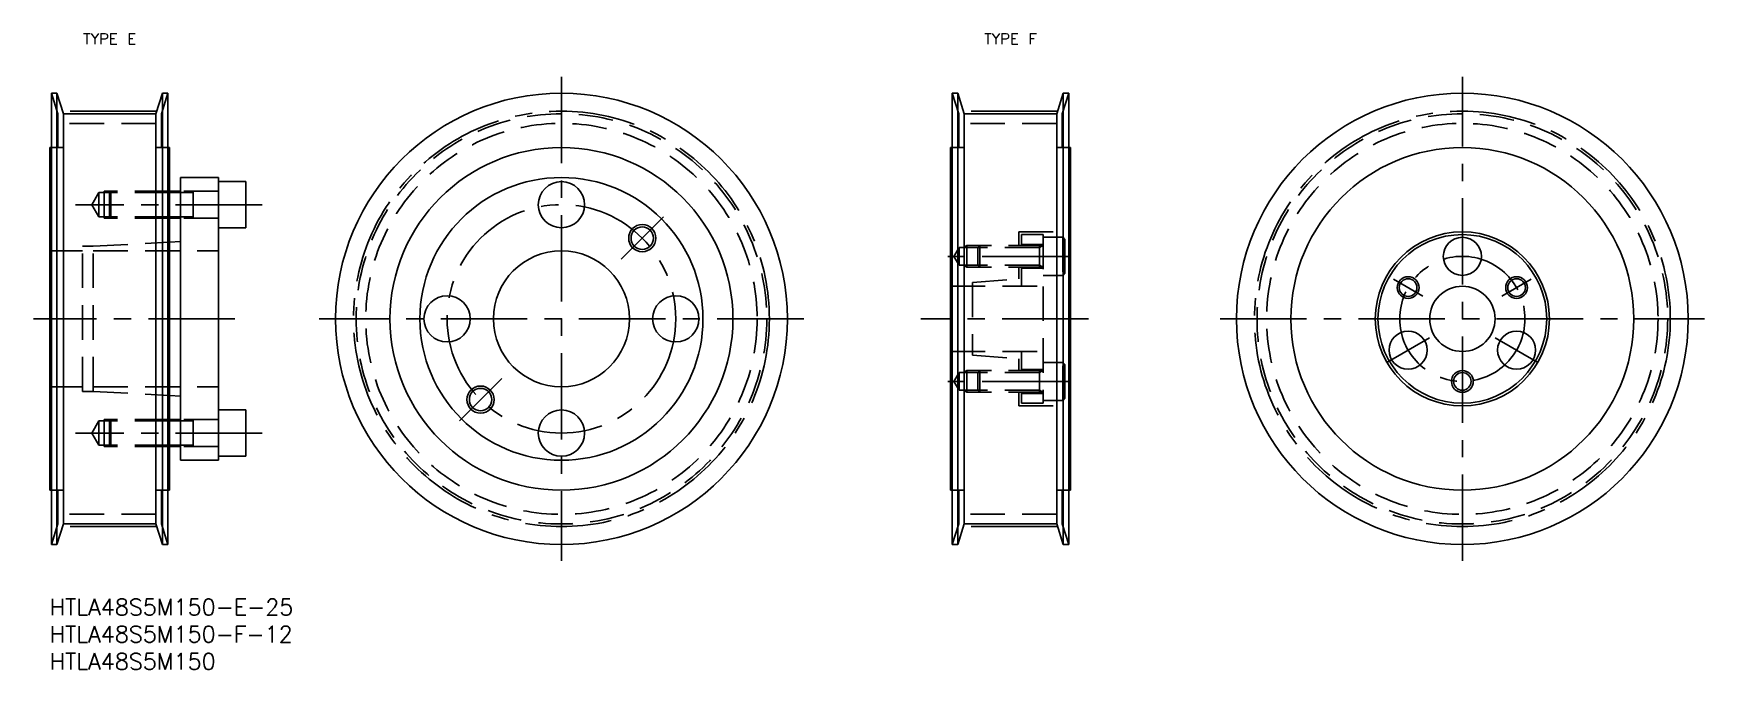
# Model space of a CAD drawing. Extents: x -3 to 304, y -13 to 104.
import ezdxf
from ezdxf.enums import TextEntityAlignment as Align

# ---------------------------------------------------------------- set-up
doc = ezdxf.new("R2010")
doc.units = 0
doc.header["$LTSCALE"] = 0.5
doc.linetypes.add('CENTER', pattern=[50.8, 31.75, -6.35, 6.35, -6.35])
doc.linetypes.add('DASHED', pattern=[19.05, 12.7, -6.35])
for name, color, linetype in [('MSM_CENTER', 1, 'CENTER'), ('MSM_CONTINUOUS', 7, 'CONTINUOUS'), ('MSM_DASHED', 4, 'DASHED'), ('MSM_NARROW', 5, 'CONTINUOUS'), ('MSM_PART_NUMBER', 7, 'CONTINUOUS')]:
    doc.layers.add(name, color=color, linetype=linetype)
doc.styles.add('MISUMI', font='txt.shx')
doc.styles.get("Standard").update_dxf_attribs({"font": 'txt.shx', "height": 3, "bigfont": 'bigfont.shx'})

# ---------------------------------------------------------------- blocks, each defined once
blk = doc.blocks.new('*U2')
at = {"layer": 'MSM_PART_NUMBER'}
blk.add_text('HTLA48S5M150-E-25', height=3, dxfattribs=at).set_placement((0, -3))
blk = doc.blocks.new('*U4')
at = {"layer": 'MSM_PART_NUMBER'}
blk.add_text('HTLA48S5M150-F-12', height=3, dxfattribs=at).set_placement((0, -8))
blk = doc.blocks.new('*U5')
at = {"layer": 'MSM_PART_NUMBER'}
blk.add_text('HTLA48S5M150', height=3, dxfattribs=at).set_placement((0, -13))

msp = doc.modelspace()

# ---------------------------------------------------------------- linework, layer by layer
at = {"layer": 'MSM_CENTER'}
for p, q in [((94, 96), (94, 7)), ((259.5, 7), (259.5, 96)), ((19.65, 89.7), (2.35, 89.7)), ((185.15, 89.7), (167.85, 89.7)), ((39, 72.5), (4.7, 72.5)), ((104.96, 62.46), (112.74, 70.24)), ((187.18, 63), (164.05, 63)), ((252.25, 55.69), (246.83, 58.81)), ((266.75, 55.69), (272.17, 58.81)), ((34, 51.5), (-3, 51.5)), ((138.5, 51.5), (49.5, 51.5)), ((190.84, 51.5), (160.01, 51.5)), ((215, 51.5), (304, 51.5)), ((245.64, 43.5), (253.44, 48)), ((273.36, 43.5), (265.56, 48)), ((75.26, 32.76), (83.04, 40.54)), ((187.18, 40), (164.05, 40)), ((39, 30.5), (4.7, 30.5)), ((19.65, 13.31), (2.35, 13.31)), ((185.15, 13.31), (167.85, 13.31))]:
    msp.add_line(p, q, dxfattribs=at)
for centre, radius in [((94, 51.5), 38.2), ((259.5, 51.5), 38.2), ((94, 51.5), 21), ((259.5, 51.5), 11.5)]:
    msp.add_circle(centre, radius, dxfattribs=at)
at = {"layer": 'MSM_CONTINUOUS'}
for p, q in [((0.3, 10), (0.3, 93)), ((1.3, 93), (0.3, 93)), ((1.3, 93), (1.3, 10)), ((2.5, 89.22), (1.3, 93)), ((19.5, 89.22), (20.7, 93)), ((20.7, 93), (20.7, 10)), ((20.7, 93), (21.7, 93)), ((21.7, 10), (21.7, 93)), ((165.8, 10), (165.8, 93)), ((166.8, 93), (165.8, 93)), ((166.8, 93), (166.8, 10)), ((168, 89.22), (166.8, 93)), ((185, 89.22), (186.2, 93)), ((186.2, 93), (186.2, 10)), ((186.2, 93), (187.2, 93)), ((187.2, 10), (187.2, 93)), ((2.5, 13.78), (2.5, 89.22)), ((19.5, 89.22), (2.5, 89.22)), ((19.5, 13.78), (19.5, 89.22)), ((168, 13.78), (168, 89.22)), ((185, 89.22), (168, 89.22)), ((185, 13.78), (185, 89.22)), ((0, 20), (0, 83)), ((0.3, 83), (0, 83)), ((21.7, 83), (22, 83)), ((22, 20), (22, 83)), ((165.5, 83), (165.5, 20)), ((165.8, 83), (165.5, 83)), ((187.2, 83), (187.5, 83)), ((187.5, 83), (187.5, 20)), ((24, 77.5), (31, 77.5)), ((24, 25.5), (24, 77.5)), ((31, 25.5), (31, 77.5)), ((24, 74.75), (22, 74.75)), ((31, 76.75), (36, 76.75)), ((36, 68.25), (36, 76.75)), ((24, 70.25), (22, 70.25)), ((31, 68.25), (36, 68.25)), ((24, 65.7), (22, 65.59)), ((24, 37.3), (22, 37.41)), ((31, 34.75), (36, 34.75)), ((36, 26.25), (36, 34.75)), ((24, 32.75), (22, 32.75)), ((24, 28.25), (22, 28.25)), ((24, 25.5), (31, 25.5)), ((31, 26.25), (36, 26.25)), ((0.3, 20), (0, 20)), ((21.7, 20), (22, 20)), ((165.8, 20), (165.5, 20)), ((187.2, 20), (187.5, 20)), ((2.5, 13.78), (1.3, 10)), ((19.5, 13.78), (2.5, 13.78)), ((19.5, 13.78), (20.7, 10)), ((168, 13.78), (166.8, 10)), ((185, 13.78), (168, 13.78)), ((185, 13.78), (186.2, 10)), ((1.3, 10), (0.3, 10)), ((20.7, 10), (21.7, 10)), ((166.8, 10), (165.8, 10)), ((186.2, 10), (187.2, 10))]:
    msp.add_line(p, q, dxfattribs=at)
for centre, radius in [((94, 51.5), 41.5), ((259.5, 51.5), 41.5), ((94, 51.5), 31.5), ((259.5, 51.5), 31.5), ((94, 51.5), 26), ((94, 72.5), 4.25), ((108.85, 66.35), 2.07), ((259.5, 51.5), 16), ((259.5, 51.5), 15.5), ((259.5, 63), 3.5), ((94, 51.5), 12.5), ((249.54, 57.25), 1.62), ((269.46, 57.25), 1.62), ((73, 51.5), 4.25), ((115, 51.5), 4.25), ((259.5, 51.5), 6), ((249.54, 45.75), 3.5), ((269.46, 45.75), 3.5), ((259.5, 40), 1.62), ((79.15, 36.65), 2.07), ((94, 30.5), 4.25)]:
    msp.add_circle(centre, radius, dxfattribs=at)
at = {"layer": 'MSM_DASHED'}
for p, q in [((1.5, 89.22), (0.3, 93)), ((20.5, 89.22), (21.7, 93)), ((167, 89.22), (165.8, 93)), ((186, 89.22), (187.2, 93)), ((1.5, 89.22), (1.5, 83)), ((20.5, 89.22), (20.5, 83)), ((167, 89.22), (167, 83)), ((186, 89.22), (186, 83)), ((19.5, 87.45), (2.5, 87.45)), ((185, 87.45), (168, 87.45)), ((2.5, 83), (0.3, 83)), ((19.5, 83), (21.7, 83)), ((168, 83), (165.8, 83)), ((185, 83), (187.2, 83)), ((9, 74.75), (7.7, 72.5)), ((9, 74.75), (9, 70.25)), ((22, 74.75), (9, 74.75)), ((10, 70), (10, 75)), ((22, 75), (10, 75)), ((11.25, 75), (11, 74.75)), ((11, 70.25), (11, 74.75)), ((11.25, 70), (11.25, 75)), ((31, 75), (24, 75)), ((24, 74.75), (26.33, 74.75)), ((26.33, 70), (26.33, 75)), ((9, 70.25), (7.7, 72.5)), ((22, 70.25), (9, 70.25)), ((22, 70), (10, 70)), ((11.25, 70), (11, 70.25)), ((24, 70.25), (26.33, 70.25)), ((31, 70), (24, 70)), ((6, 38.15), (6, 64.85)), ((6, 64.85), (8, 64.85)), ((8, 64.85), (22, 65.59)), ((8, 38.15), (8, 64.85)), ((167.04, 64.62), (166.1, 63)), ((167.04, 64.62), (167.04, 61.38)), ((181.8, 64.62), (167.04, 64.62)), ((168.5, 65), (167.84, 64.62)), ((168.5, 61), (168.5, 65)), ((182.5, 65), (168.5, 65)), ((170.5, 64.62), (170.88, 65)), ((170.5, 64.62), (170.5, 61.38)), ((170.88, 65), (170.88, 61)), ((178, 67.5), (187.5, 67.5)), ((178, 65), (178, 67.5)), ((182.5, 67), (178.5, 67)), ((178.5, 67), (178.5, 65)), ((182.5, 65.2), (178.5, 65.2)), ((181.8, 65), (181.8, 61)), ((181.8, 64.62), (182.46, 65)), ((182.5, 67), (182.5, 36)), ((186.1, 66.5), (182.5, 66.5)), ((186.1, 66.5), (186.1, 59.5)), ((186.1, 66.5), (186.5, 66.1)), ((186.5, 66.1), (186.5, 59.9)), ((0, 64), (6, 64)), ((8, 64), (31, 64)), ((167.04, 61.38), (166.1, 63)), ((181.8, 61.38), (167.04, 61.38)), ((168.5, 61), (167.84, 61.38)), ((182.5, 61), (168.5, 61)), ((169.5, 58.19), (178.5, 58.88)), ((170.88, 61), (170.5, 61.38)), ((178, 58.84), (178, 61)), ((178.5, 61), (178.5, 57.5)), ((182.5, 60.8), (178.5, 60.8)), ((181.8, 61.38), (182.46, 61)), ((186.1, 59.5), (182.5, 59.5)), ((186.1, 59.5), (186.5, 59.9)), ((165.5, 57.5), (182.5, 57.5)), ((169.5, 58.19), (169.5, 44.81)), ((165.5, 45.5), (182.5, 45.5)), ((169.5, 44.81), (178.5, 44.12)), ((178, 44.16), (178, 42)), ((178.5, 45.5), (178.5, 42)), ((186.1, 43.5), (182.5, 43.5)), ((186.1, 36.5), (186.1, 43.5)), ((186.1, 43.5), (186.5, 43.1)), ((186.5, 36.9), (186.5, 43.1)), ((167.04, 41.62), (166.1, 40)), ((167.04, 38.38), (166.1, 40)), ((167.04, 38.38), (167.04, 41.62)), ((181.8, 41.62), (167.04, 41.62)), ((168.5, 42), (167.84, 41.62)), ((168.5, 38), (168.5, 42)), ((182.5, 42), (168.5, 42)), ((170.88, 42), (170.5, 41.62)), ((170.5, 38.38), (170.5, 41.62)), ((170.88, 38), (170.88, 42)), ((182.5, 42.2), (178.5, 42.2)), ((181.8, 38), (181.8, 42)), ((181.8, 41.62), (182.46, 42)), ((0, 39), (6, 39)), ((6, 38.15), (8, 38.15)), ((8, 39), (31, 39)), ((8, 38.15), (22, 37.41)), ((181.8, 38.38), (167.04, 38.38)), ((168.5, 38), (167.84, 38.38)), ((182.5, 38), (168.5, 38)), ((170.5, 38.38), (170.88, 38)), ((178, 38), (178, 35.5)), ((178.5, 38), (178.5, 36)), ((182.5, 37.8), (178.5, 37.8)), ((181.8, 38.38), (182.46, 38)), ((186.1, 36.5), (186.5, 36.9)), ((178, 35.5), (187.5, 35.5)), ((182.5, 36), (178.5, 36)), ((186.1, 36.5), (182.5, 36.5)), ((9, 32.75), (7.7, 30.5)), ((22, 32.75), (9, 32.75)), ((9, 28.25), (9, 32.75)), ((10, 28), (10, 33)), ((22, 33), (10, 33)), ((11.25, 33), (11, 32.75)), ((11, 28.25), (11, 32.75)), ((11.25, 28), (11.25, 33)), ((31, 33), (24, 33)), ((24, 32.75), (26.33, 32.75)), ((26.33, 28), (26.33, 33)), ((9, 28.25), (7.7, 30.5)), ((22, 28.25), (9, 28.25)), ((22, 28), (10, 28)), ((11.25, 28), (11, 28.25)), ((24, 28.25), (26.33, 28.25)), ((31, 28), (24, 28)), ((2.5, 20), (0.3, 20)), ((1.5, 13.78), (1.5, 20)), ((19.5, 20), (21.7, 20)), ((20.5, 13.78), (20.5, 20)), ((168, 20), (165.8, 20)), ((167, 13.78), (167, 20)), ((185, 20), (187.2, 20)), ((186, 13.78), (186, 20)), ((19.5, 15.56), (2.5, 15.56)), ((185, 15.56), (168, 15.56)), ((1.5, 13.78), (0.3, 10)), ((20.5, 13.78), (21.7, 10)), ((167, 13.78), (165.8, 10)), ((186, 13.78), (187.2, 10))]:
    msp.add_line(p, q, dxfattribs=at)
for centre, radius in [((94, 51.5), 37.72), ((259.5, 51.5), 37.72), ((94, 51.5), 35.95), ((259.5, 51.5), 35.95)]:
    msp.add_circle(centre, radius, dxfattribs=at)
at = {"layer": 'MSM_NARROW'}
for p, q in [((24, 75), (22, 75)), ((24, 70), (22, 70)), ((24, 33), (22, 33)), ((24, 28), (22, 28))]:
    msp.add_line(p, q, dxfattribs=at)
for centre, radius in [((108.85, 66.35), 2.5), ((249.54, 57.25), 2), ((269.46, 57.25), 2), ((259.5, 40), 2), ((79.15, 36.65), 2.5)]:
    msp.add_circle(centre, radius, dxfattribs=at)

# ---------------------------------------------------------------- block references
at = {"layer": 'MSM_CONTINUOUS'}
for name in ['*U2', '*U4', '*U5']:
    msp.add_blockref(name, (0, 0), dxfattribs=at)

# ---------------------------------------------------------------- texts
at = {"layer": 'MSM_PART_NUMBER', "style": 'MISUMI'}
for s, p in [('TYPE E', (11, 103)), ('TYPE F', (176.5, 103))]:
    msp.add_text(s, height=2, dxfattribs=at).set_placement(p, align=Align.MIDDLE_CENTER)

doc.saveas('drawing.dxf')
